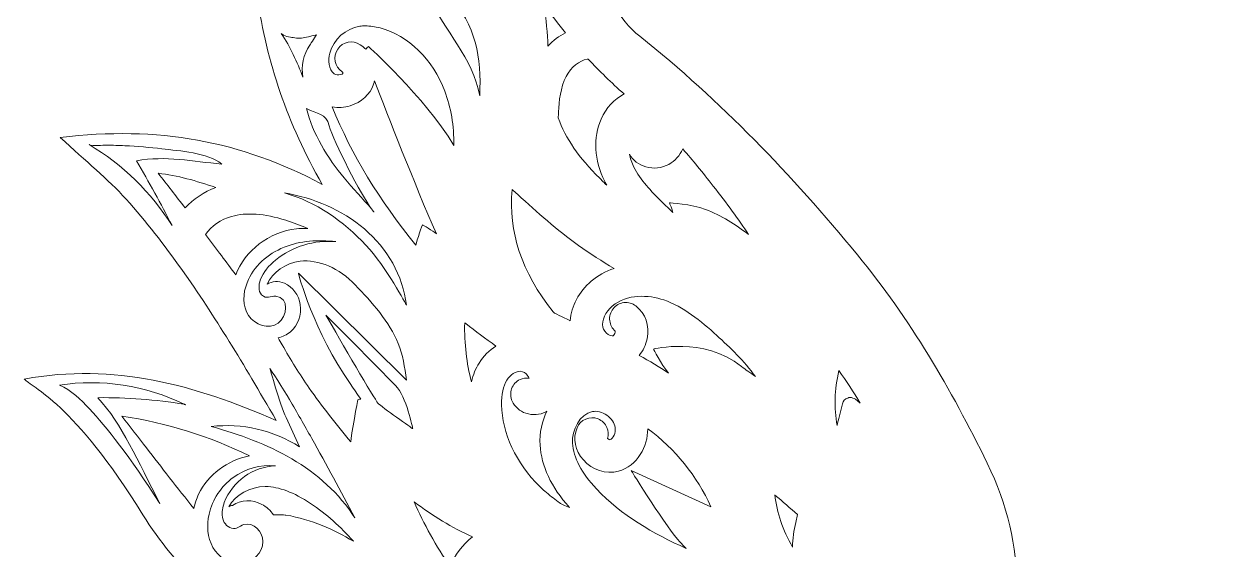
# Model space of a CAD drawing. Header units: millimetres. Extents: x 987 to 1293, y -356 to 1062.
# Drawn here: x 987.1 to 1136.1, y 588.4 to 653.1 of the extents above; entities that cross this region are included whole.
import ezdxf

# ---------------------------------------------------------------- set-up
doc = ezdxf.new("R2010")
doc.units = ezdxf.units.MM
doc.header["$MEASUREMENT"] = 0
doc.layers.add('Layer 4', color=7, linetype='Continuous')

msp = doc.modelspace()

# ---------------------------------------------------------------- linework, layer by layer
at = {"layer": 'Layer 4', "lineweight": 0}
for points, knots in [([(1023.97, 546.08), (1027.06, 544.38), (1030.31, 542.99), (1034.47, 540.98), (1029.22, 539.49), (1024.64, 538.72), (1020.03, 538.36), (1015.08, 537.97), (1010.07, 537.55), (1005.14, 537.91), (1000.44, 538.25), (995.81, 539.56), (991.14, 540.45), (992.8, 534.71), (1003.7, 523.81), (1012.31, 519.25), (1018.81, 515.82), (1023.2, 514.94), (1042.97, 513.18), (1037, 508.92), (1031.68, 504.78), (1025.46, 501.84), (1019.22, 498.89), (1012.72, 498.09), (1005.26, 499.12), (1007.97, 493.41), (1011.52, 489.89), (1016.14, 487.38), (1022.41, 483.98), (1029.15, 482.44), (1036.17, 483.69), (1042.59, 484.84), (1048.89, 486.71), (1055.02, 488.21), (1054.31, 481.01), (1053.75, 473.23), (1052.73, 465.51), (1051.81, 458.51), (1049.08, 452.23), (1043.81, 447.26), (1043.02, 446.51), (1042.41, 445.57), (1041.6, 444.57), (1052.38, 444), (1069.65, 458.67), (1076.96, 474.54), (1081.12, 470.34), (1085.37, 466.39), (1091.99, 464.65), (1090.27, 473.07), (1089.15, 482.82), (1094.13, 490.62), (1094.4, 489.45), (1095.68, 487.52), (1096.7, 486.78), (1099.2, 489.84), (1101.59, 492.75), (1103.98, 495.66), (1103.67, 490.47), (1104.35, 486.14), (1107.32, 482.09), (1113.28, 473.96), (1124.68, 472.7), (1133.31, 479.83), (1141.53, 486.62), (1139.88, 497.55), (1136.21, 504.03), (1132.99, 509.74), (1128.3, 514.06), (1123.26, 518.12), (1116.49, 523.58), (1110.38, 529.66), (1105.64, 537.08), (1101.57, 543.45), (1100.49, 550.17), (1102.34, 557.36), (1103.3, 561.09), (1104.51, 564.77), (1105.95, 568.34), (1110.1, 578.67), (1110.67, 588.8), (1105.61, 599.1), (1101.13, 608.21), (1096.13, 616.87), (1089.63, 624.76), (1081.52, 634.58), (1072.85, 643.7), (1062.86, 651.65), (1060.26, 653.72), (1058.53, 657.19), (1057.07, 660.33), (1053.9, 667.15), (1051.58, 674.39), (1048.15, 681.06), (1042.49, 692.1), (1023.23, 707.96), (1022.46, 708.07), (1022.66, 707.11), (1025.43, 696.39), (1025.39, 691.85), (1025.33, 683.81), (1026.89, 676.24), (1029.95, 668.3), (1020, 675.45), (1006.86, 675.85), (1006.61, 675.51), (1007.48, 674.27), (1008.33, 673.01), (1009.23, 671.79), (1012.59, 667.18), (1014.98, 662.22), (1015.8, 656.47), (1016.95, 648.48), (1019.48, 640.89), (1023.79, 633.41), (1013.77, 638.79), (1003.58, 640.66), (991.55, 639.19), (994.75, 636.23), (997.39, 634.09), (999.65, 631.61), (1002.12, 628.89), (1004.34, 625.92), (1006.5, 622.93), (1008.57, 620.07), (1010.46, 617.07), (1012.34, 614.08), (1014.21, 611.08), (1015.96, 608.02), (1018.13, 604.36), (1007.93, 608.77), (998.26, 611.47), (987.11, 609.46), (988.04, 608.43), (993.18, 606.57), (1001.72, 592.73), (1003.74, 589.46), (1006.3, 586.52), (1008.86, 583.65), (1011.3, 580.91), (1014.07, 578.46), (1017.4, 575.2), (1007.46, 576.94), (988.31, 577.49), (988.31, 577.49), (988.31, 577.49), (999.15, 566.28), (1003.31, 561.63), (1009.19, 555.04), (1016.36, 550.28), (1023.97, 546.08)], [0, 0, 0, 0, 1, 1, 1, 2, 2, 2, 3, 3, 3, 4, 4, 4, 5, 5, 5, 6, 6, 6, 7, 7, 7, 8, 8, 8, 9, 9, 9, 10, 10, 10, 11, 11, 11, 12, 12, 12, 13, 13, 13, 14, 14, 14, 15, 15, 15, 16, 16, 16, 17, 17, 17, 18, 18, 18, 19, 19, 19, 20, 20, 20, 21, 21, 21, 22, 22, 22, 23, 23, 23, 24, 24, 24, 25, 25, 25, 26, 26, 26, 27, 27, 27, 28, 28, 28, 29, 29, 29, 30, 30, 30, 31, 31, 31, 32, 32, 32, 33, 33, 33, 34, 34, 34, 35, 35, 35, 36, 36, 36, 37, 37, 37, 38, 38, 38, 39, 39, 39, 40, 40, 40, 41, 41, 41, 42, 42, 42, 43, 43, 43, 44, 44, 44, 45, 45, 45, 46, 46, 46, 47, 47, 47, 48, 48, 48, 49, 49, 49, 50, 50, 50, 50]), ([(1035, 661.98), (1035.82, 659.83), (1037.74, 658.35), (1039.31, 656.68), (1042.75, 653), (1043.37, 649.14), (1043.16, 644.34), (1042.33, 648.96), (1038.83, 652.35), (1036.89, 656.48), (1036.06, 658.23), (1035.53, 660.11), (1035, 661.98)], [0, 0, 0, 0, 1, 1, 1, 2, 2, 2, 3, 3, 3, 4, 4, 4, 4]), ([(1053.7, 652.09), (1052.91, 651.69), (1052.19, 651.13), (1051.56, 650.44), (1051.47, 652.01), (1051.35, 653.69), (1051.1, 655.53), (1051.98, 654.29), (1052.83, 653.17), (1053.7, 652.09)], [0, 0, 0, 0, 1, 1, 1, 2, 2, 2, 3, 3, 3, 3]), ([(1038.87, 644.89), (1039.61, 642.9), (1039.99, 640.66), (1039.99, 638.21), (1036.26, 644.32), (1029.47, 650.4), (1029.47, 650.4), (1029.47, 650.4), (1029.21, 650.19), (1029.13, 650.05), (1028.93, 650.26), (1028.7, 650.45), (1028.45, 650.62), (1027.54, 651.23), (1026.29, 650.98), (1025.68, 650.07), (1025.07, 649.15), (1025.31, 647.9), (1026.23, 647.29), (1026.28, 647.26), (1026.33, 647.12), (1026.31, 647.06), (1026.3, 647.04), (1026.22, 646.98), (1026.08, 646.94), (1025.76, 646.84), (1025.4, 646.92), (1025.24, 647.04), (1024.56, 647.57), (1024.49, 648.73), (1024.71, 649.57), (1025.15, 651.28), (1026.67, 652.64), (1028.41, 652.89), (1028.63, 652.92), (1028.86, 652.93), (1029.1, 652.93), (1029.66, 652.93), (1030.26, 652.85), (1030.9, 652.68), (1034.36, 651.78), (1037.41, 648.79), (1038.87, 644.89)], [0, 0, 0, 0, 1, 1, 1, 2, 2, 2, 3, 3, 3, 4, 4, 4, 5, 5, 5, 6, 6, 6, 7, 7, 7, 8, 8, 8, 9, 9, 9, 10, 10, 10, 11, 11, 11, 12, 12, 12, 13, 13, 13, 14, 14, 14, 14]), ([(1018.73, 652.01), (1018.95, 651.69), (1019.85, 651.54), (1020.21, 651.49), (1020.75, 651.4), (1021.3, 651.41), (1021.83, 651.53), (1021.99, 651.56), (1023.07, 651.83), (1023.07, 651.83), (1023.07, 651.83), (1022.39, 650.77), (1022.25, 650.57), (1021.46, 649.43), (1021.15, 647.97), (1021.41, 646.61), (1020.67, 648.48), (1019.88, 650.36), (1018.73, 652.01)], [0, 0, 0, 0, 1, 1, 1, 2, 2, 2, 3, 3, 3, 4, 4, 4, 5, 5, 5, 6, 6, 6, 6]), ([(1060.92, 644.55), (1059.71, 643.93), (1058.7, 642.83), (1058.1, 641.47), (1057.09, 639.19), (1057.26, 636.39), (1058.54, 633.79), (1058.62, 633.63), (1058.71, 633.47), (1058.79, 633.31), (1058.65, 633.46), (1058.5, 633.6), (1058.34, 633.75), (1058.34, 633.75), (1057.92, 634.18), (1057.92, 634.18), (1055.34, 636.72), (1053.72, 639.08), (1052.82, 641.61), (1052.83, 641.84), (1052.84, 642.08), (1052.85, 642.34), (1052.92, 643.66), (1053.09, 645.35), (1053.8, 646.72), (1054.4, 647.86), (1055.42, 648.69), (1056.4, 648.83), (1056.43, 648.83), (1056.47, 648.84), (1056.51, 648.85), (1057.89, 647.36), (1059.35, 645.94), (1060.92, 644.55)], [0, 0, 0, 0, 1, 1, 1, 2, 2, 2, 3, 3, 3, 4, 4, 4, 5, 5, 5, 6, 6, 6, 7, 7, 7, 8, 8, 8, 9, 9, 9, 10, 10, 10, 11, 11, 11, 11]), ([(1025.01, 642.95), (1025.74, 642.84), (1026.49, 642.89), (1027.21, 643.1), (1028.61, 643.51), (1029.66, 644.49), (1030.1, 645.77), (1030.14, 645.9), (1030.18, 646.04), (1030.21, 646.17), (1031.89, 641.79), (1035.11, 633.53), (1037.83, 627.35), (1037.43, 627.68), (1036.12, 628.45), (1036.12, 628.45), (1036.12, 628.45), (1035.42, 626.6), (1035.3, 625.94), (1030.79, 631.48), (1027.4, 637.08), (1025.01, 642.95)], [0, 0, 0, 0, 1, 1, 1, 2, 2, 2, 3, 3, 3, 4, 4, 4, 5, 5, 5, 6, 6, 6, 7, 7, 7, 7]), ([(1021.85, 642.77), (1023.16, 642.03), (1024.24, 642.23), (1024.65, 640.64), (1025.13, 638.74), (1028.68, 631.96), (1029.83, 630.41), (1030.25, 629.9), (1030.22, 629.88), (1029.83, 630.41), (1028.75, 631.71), (1027.55, 632.91), (1026.47, 634.21), (1024.48, 636.63), (1022.57, 639.69), (1021.85, 642.77)], [0, 0, 0, 0, 1, 1, 1, 2, 2, 2, 3, 3, 3, 4, 4, 4, 5, 5, 5, 5]), ([(1011.41, 635.93), (1007.86, 636.22), (1004.51, 637), (1000.93, 636.32), (1002.44, 633.69), (1003.95, 631.05), (1005.3, 628.34), (1002.76, 632.42), (999.23, 635.88), (995.09, 638.33), (995.51, 638.08), (996.79, 638.28), (997.29, 638.27), (998.02, 638.24), (998.76, 638.21), (999.49, 638.18), (1001.02, 638.1), (1002.54, 637.99), (1004.06, 637.8), (1006.18, 637.54), (1009.72, 637.35), (1011.41, 635.93)], [0, 0, 0, 0, 1, 1, 1, 2, 2, 2, 3, 3, 3, 4, 4, 4, 5, 5, 5, 6, 6, 6, 7, 7, 7, 7]), ([(1076.24, 627.26), (1074.64, 628.45), (1072.89, 629.6), (1070.95, 630.35), (1069.21, 631.01), (1066.5, 631.14), (1066.5, 631.14), (1066.5, 631.14), (1066.88, 630.24), (1066.93, 629.98), (1066.48, 630.41), (1066.02, 630.84), (1065.57, 631.28), (1064.27, 632.56), (1062.93, 633.95), (1062.13, 635.56), (1061.87, 636.09), (1061.68, 636.63), (1061.57, 637.15), (1062, 636.39), (1062.72, 635.83), (1063.6, 635.58), (1064.55, 635.3), (1065.58, 635.42), (1066.43, 635.89), (1067.18, 636.31), (1067.78, 636.98), (1068.15, 637.78), (1069.36, 636.41), (1070.56, 634.93), (1071.9, 633.21), (1073.57, 631.09), (1075.03, 629.06), (1076.24, 627.26)], [0, 0, 0, 0, 1, 1, 1, 2, 2, 2, 3, 3, 3, 4, 4, 4, 5, 5, 5, 6, 6, 6, 7, 7, 7, 8, 8, 8, 9, 9, 9, 10, 10, 10, 11, 11, 11, 11]), ([(1005.22, 632.71), (1004.68, 633.4), (1004.15, 634.1), (1003.61, 634.79), (1005.94, 634.52), (1008.28, 633.85), (1010.68, 633.05), (1009.23, 632.5), (1007.92, 631.62), (1006.91, 630.52), (1006.34, 631.25), (1005.78, 631.98), (1005.22, 632.71)], [0, 0, 0, 0, 1, 1, 1, 2, 2, 2, 3, 3, 3, 4, 4, 4, 4]), ([(1028.98, 627.93), (1031.75, 625.55), (1033.74, 622.19), (1034.14, 618.56), (1034.14, 618.56), (1031.63, 623.29), (1029.16, 625.94), (1026.4, 628.89), (1023.02, 631.3), (1019.12, 632.37), (1022.71, 631.75), (1026.21, 630.31), (1028.98, 627.93)], [0, 0, 0, 0, 1, 1, 1, 2, 2, 2, 3, 3, 3, 4, 4, 4, 4]), ([(1055.31, 625.9), (1056.75, 624.87), (1058.25, 623.93), (1059.69, 623.07), (1058.65, 622.71), (1057.7, 622.18), (1056.89, 621.5), (1055.37, 620.22), (1054.44, 618.42), (1054.3, 616.63), (1054.28, 616.64), (1054.27, 616.64), (1054.25, 616.65), (1054.25, 616.65), (1053.22, 617.14), (1053.22, 617.14), (1052.9, 617.29), (1052.31, 617.57), (1052.18, 617.72), (1048.31, 622.65), (1046.66, 627.6), (1047.15, 632.79), (1047.37, 632.59), (1047.59, 632.4), (1047.8, 632.2), (1050.3, 629.94), (1052.66, 627.8), (1055.31, 625.9)], [0, 0, 0, 0, 1, 1, 1, 2, 2, 2, 3, 3, 3, 4, 4, 4, 5, 5, 5, 6, 6, 6, 7, 7, 7, 8, 8, 8, 9, 9, 9, 9]), ([(1019.3, 629.01), (1020.21, 628.72), (1021.11, 628.38), (1021.99, 628), (1021.89, 628), (1021.78, 628), (1021.68, 628), (1021.33, 628), (1020.98, 627.98), (1020.63, 627.95), (1017.22, 627.59), (1014.26, 625.23), (1013.14, 622.28), (1012.02, 623.81), (1010.79, 625.44), (1009.4, 627.26), (1010.1, 628.28), (1011.31, 629.12), (1012.63, 629.48), (1014.46, 629.99), (1016.65, 629.83), (1019.3, 629.01)], [0, 0, 0, 0, 1, 1, 1, 2, 2, 2, 3, 3, 3, 4, 4, 4, 5, 5, 5, 6, 6, 6, 7, 7, 7, 7]), ([(1014.53, 621.32), (1015.32, 623.33), (1017.07, 624.87), (1019.08, 625.68), (1021.08, 626.5), (1023.31, 626.63), (1025.45, 626.37), (1022.82, 626.61), (1020.09, 625.78), (1018.04, 624.1), (1017.24, 623.44), (1016.52, 622.63), (1016.16, 621.65), (1015.96, 621.1), (1015.88, 620.29), (1016.32, 619.83), (1016.92, 619.2), (1017.42, 619.74), (1018.07, 619.67), (1019.79, 619.49), (1019.48, 617.12), (1018.36, 616.34), (1017.21, 615.54), (1015.47, 616.1), (1014.71, 617.28), (1013.95, 618.45), (1014.02, 620.01), (1014.53, 621.32)], [0, 0, 0, 0, 1, 1, 1, 2, 2, 2, 3, 3, 3, 4, 4, 4, 5, 5, 5, 6, 6, 6, 7, 7, 7, 8, 8, 8, 9, 9, 9, 9]), ([(1021.07, 618.62), (1020.9, 619.81), (1020.17, 620.79), (1019.12, 621.25), (1018.39, 621.56), (1017.6, 621.5), (1016.99, 621.13), (1017.66, 622.58), (1019.29, 623.78), (1021.05, 623.97), (1023.33, 624.21), (1025.87, 623.12), (1027.84, 621.04), (1029.86, 618.93), (1032.1, 616.46), (1033.13, 613.83), (1033.68, 612.45), (1033.94, 610.93), (1034.13, 609.32), (1034.13, 609.32), (1020.84, 622.5), (1020.84, 622.5), (1020.84, 622.5), (1022.72, 615.25), (1027.29, 608.78), (1027.7, 608.21), (1028.1, 607.6), (1028.52, 606.98), (1028.39, 606.98), (1028.15, 606.89), (1028.15, 606.89), (1028.15, 606.89), (1027.34, 602.48), (1027.28, 601.71), (1025.54, 603.86), (1023.75, 606.08), (1022.17, 608.35), (1020.99, 610.04), (1019.9, 611.88), (1018.85, 613.66), (1018.85, 613.66), (1018.85, 613.66), (1018.85, 613.66), (1018.68, 613.94), (1018.51, 614.23), (1018.34, 614.51), (1018.91, 614.65), (1019.43, 614.91), (1019.86, 615.28), (1020.8, 616.07), (1021.26, 617.35), (1021.07, 618.62)], [0, 0, 0, 0, 1, 1, 1, 2, 2, 2, 3, 3, 3, 4, 4, 4, 5, 5, 5, 6, 6, 6, 7, 7, 7, 8, 8, 8, 9, 9, 9, 10, 10, 10, 11, 11, 11, 12, 12, 12, 13, 13, 13, 14, 14, 14, 15, 15, 15, 16, 16, 16, 17, 17, 17, 17]), ([(1076.16, 610.42), (1075.9, 610.61), (1075.64, 610.8), (1075.38, 611.01), (1070.58, 614.75), (1064.54, 613.14), (1064.54, 613.14), (1064.54, 613.14), (1065.45, 611.32), (1066.4, 610.19), (1065.27, 610.93), (1064.07, 611.65), (1062.79, 612.37), (1063.26, 612.95), (1063.59, 613.65), (1063.75, 614.42), (1064.07, 616.02), (1063.56, 617.52), (1062.38, 618.45), (1061.96, 618.78), (1061.43, 618.92), (1060.9, 618.86), (1060.37, 618.8), (1059.9, 618.53), (1059.57, 618.11), (1059.24, 617.69), (1059.09, 617.17), (1059.16, 616.64), (1059.22, 616.13), (1059.46, 615.68), (1059.84, 615.36), (1059.84, 615.32), (1059.84, 615.26), (1059.83, 615.21), (1059.78, 614.97), (1059.63, 614.82), (1059.58, 614.79), (1059.42, 614.75), (1059.2, 614.8), (1058.98, 614.94), (1058.65, 615.14), (1058.38, 615.51), (1058.31, 615.84), (1058.15, 616.67), (1058.61, 617.72), (1059.47, 618.44), (1061.28, 619.97), (1063.93, 619.83), (1065.8, 619.19), (1068.21, 618.37), (1070.37, 616.61), (1072.33, 614.83), (1073.97, 613.35), (1075.69, 611.66), (1077.08, 609.76), (1076.78, 609.98), (1076.47, 610.2), (1076.16, 610.42)], [0, 0, 0, 0, 1, 1, 1, 2, 2, 2, 3, 3, 3, 4, 4, 4, 5, 5, 5, 6, 6, 6, 7, 7, 7, 8, 8, 8, 9, 9, 9, 10, 10, 10, 11, 11, 11, 12, 12, 12, 13, 13, 13, 14, 14, 14, 15, 15, 15, 16, 16, 16, 17, 17, 17, 18, 18, 18, 19, 19, 19, 19]), ([(1034.91, 603.35), (1034.91, 603.35), (1031.07, 606.03), (1030.64, 606.49), (1030.22, 606.95), (1025.99, 614.23), (1024.23, 617.34), (1027.09, 614.45), (1029.95, 611.55), (1032.81, 608.66), (1034.13, 607.33), (1034.91, 603.35), (1034.91, 603.35)], [0, 0, 0, 0, 1, 1, 1, 2, 2, 2, 3, 3, 3, 4, 4, 4, 4]), ([(1042.14, 609.13), (1041.54, 611.4), (1041.26, 613.8), (1041.31, 616.37), (1041.35, 616.34), (1041.39, 616.31), (1041.43, 616.28), (1042.64, 615.36), (1043.88, 614.41), (1045.15, 613.52), (1044.33, 613), (1043.62, 612.29), (1043.09, 611.43), (1042.67, 610.75), (1042.35, 609.98), (1042.14, 609.13)], [0, 0, 0, 0, 1, 1, 1, 2, 2, 2, 3, 3, 3, 4, 4, 4, 5, 5, 5, 5]), ([(1017.35, 610.74), (1017.35, 610.74), (1019.09, 608.08), (1019.75, 606.94), (1020.68, 605.35), (1021.59, 603.75), (1022.49, 602.15), (1024.3, 598.91), (1026.07, 595.65), (1027.79, 592.36), (1025.89, 595.39), (1023.12, 597.82), (1020.04, 599.63), (1016.96, 601.45), (1013.56, 602.67), (1010.11, 603.61), (1013.89, 604.06), (1017.81, 603.15), (1021, 601.09), (1020.44, 602.3), (1019.88, 603.51), (1019.33, 604.72), (1018.54, 606.43), (1017.35, 610.74), (1017.35, 610.74)], [0, 0, 0, 0, 1, 1, 1, 2, 2, 2, 3, 3, 3, 4, 4, 4, 5, 5, 5, 6, 6, 6, 7, 7, 7, 8, 8, 8, 8]), ([(1006.97, 606.33), (1006.97, 606.33), (1006.9, 606.3), (1006.9, 606.3), (1006.87, 606.32), (1006.83, 606.34), (1006.79, 606.36), (1003.28, 606.93), (999.73, 607.2), (996.17, 607.16), (999.17, 603.94), (1001.01, 599.39), (1003.8, 594.14), (1000.1, 599.95), (997.15, 603.59), (995.15, 605.77), (994.08, 606.94), (992.9, 608.09), (991.44, 608.71), (996.64, 609.51), (1002.07, 608.68), (1006.79, 606.36), (1006.85, 606.35), (1006.91, 606.34), (1006.97, 606.33)], [0, 0, 0, 0, 1, 1, 1, 2, 2, 2, 3, 3, 3, 4, 4, 4, 5, 5, 5, 6, 6, 6, 7, 7, 7, 8, 8, 8, 8]), ([(1045.84, 606.27), (1045.84, 606.27), (1045.84, 606.27), (1045.84, 606.27), (1045.82, 607.56), (1046.03, 608.59), (1046.49, 609.32), (1046.9, 609.99), (1047.63, 610.45), (1048.21, 610.41), (1048.5, 610.39), (1048.82, 610.18), (1049.04, 609.89), (1049.12, 609.78), (1049.18, 609.67), (1049.23, 609.56), (1048.86, 609.61), (1048.48, 609.56), (1048.12, 609.39), (1047.64, 609.17), (1047.27, 608.77), (1047.09, 608.26), (1046.91, 607.76), (1046.93, 607.22), (1047.16, 606.73), (1047.48, 606.03), (1048.08, 605.5), (1048.84, 605.24), (1049.64, 604.97), (1050.56, 605.04), (1051.3, 605.42), (1051.34, 605.44), (1051.39, 605.47), (1051.43, 605.49), (1050.83, 604.3), (1050.5, 602.89), (1050.59, 601.33), (1050.74, 598.75), (1051.95, 596.17), (1054.19, 593.64), (1053.65, 593.87), (1053.16, 594.08), (1052.82, 594.34), (1052.26, 594.75), (1051.71, 595.19), (1051.16, 595.64), (1050.95, 595.83), (1050.75, 596.02), (1050.55, 596.22), (1047.62, 599.12), (1045.91, 602.79), (1045.84, 606.27)], [0, 0, 0, 0, 1, 1, 1, 2, 2, 2, 3, 3, 3, 4, 4, 4, 5, 5, 5, 6, 6, 6, 7, 7, 7, 8, 8, 8, 9, 9, 9, 10, 10, 10, 11, 11, 11, 12, 12, 12, 13, 13, 13, 14, 14, 14, 15, 15, 15, 16, 16, 16, 17, 17, 17, 17]), ([(1089.99, 606.48), (1089.99, 606.48), (1089.38, 606.96), (1089.38, 606.96), (1089.2, 607.1), (1088.98, 607.18), (1088.76, 607.18), (1088.65, 607.18), (1088.54, 607.16), (1088.44, 607.12), (1088.11, 607.01), (1087.87, 606.75), (1087.79, 606.42), (1087.79, 606.42), (1087.42, 604.91), (1087.42, 604.91), (1087.32, 604.52), (1087.22, 604.13), (1087.13, 603.74), (1086.74, 605.88), (1086.81, 608.12), (1087.36, 610.5), (1088.25, 609.2), (1089.14, 607.86), (1089.99, 606.48)], [0, 0, 0, 0, 1, 1, 1, 2, 2, 2, 3, 3, 3, 4, 4, 4, 5, 5, 5, 6, 6, 6, 7, 7, 7, 8, 8, 8, 8]), ([(1007.99, 593.5), (1005.97, 596.05), (1003.97, 598.63), (1002.16, 600.97), (1001.16, 602.26), (1000.15, 603.57), (999.12, 604.9), (1004.69, 604.03), (1009.88, 602.42), (1014.83, 600.02), (1012.12, 599.45), (1009.73, 597.69), (1008.57, 595.27), (1008.57, 595.27), (1008.57, 595.27), (1008.57, 595.27), (1008.31, 594.72), (1008.11, 594.12), (1007.99, 593.5)], [0, 0, 0, 0, 1, 1, 1, 2, 2, 2, 3, 3, 3, 4, 4, 4, 5, 5, 5, 6, 6, 6, 6]), ([(1055.91, 599.49), (1057.02, 598.24), (1058.71, 597.7), (1060.22, 598.11), (1062.59, 598.75), (1063.84, 601.17), (1063.83, 603.33), (1067.19, 600.87), (1069.9, 597.52), (1071.61, 593.74), (1071.61, 593.74), (1061.79, 598.21), (1061.79, 598.21), (1061.79, 598.21), (1066.38, 590.81), (1067.78, 589.4), (1068.03, 589.14), (1068.29, 588.88), (1068.56, 588.61), (1064.55, 590.42), (1060.55, 592.69), (1057.52, 595.93), (1057.52, 595.93), (1057.52, 595.93), (1057.52, 595.93), (1055.67, 597.89), (1054.68, 599.79), (1054.58, 601.56), (1054.49, 603.19), (1055.45, 605.14), (1057.02, 605.45), (1057.59, 605.56), (1058.24, 605.4), (1058.8, 605), (1059.36, 604.61), (1059.73, 604.06), (1059.82, 603.49), (1059.92, 602.86), (1059.58, 602.08), (1059.17, 601.97), (1059.15, 601.97), (1059.01, 602.02), (1058.9, 602.14), (1059.03, 602.58), (1059.01, 603.05), (1058.82, 603.48), (1058.61, 603.97), (1058.23, 604.35), (1057.73, 604.55), (1056.71, 604.96), (1055.54, 604.47), (1055.13, 603.45), (1054.59, 602.12), (1054.88, 600.64), (1055.91, 599.49)], [0, 0, 0, 0, 1, 1, 1, 2, 2, 2, 3, 3, 3, 4, 4, 4, 5, 5, 5, 6, 6, 6, 7, 7, 7, 8, 8, 8, 9, 9, 9, 10, 10, 10, 11, 11, 11, 12, 12, 12, 13, 13, 13, 14, 14, 14, 15, 15, 15, 16, 16, 16, 17, 17, 17, 18, 18, 18, 18]), ([(1009.86, 592.82), (1010.26, 594.62), (1011.33, 596.25), (1012.82, 597.33), (1014.3, 598.42), (1016.18, 598.94), (1018.01, 598.78), (1015.28, 598.68), (1012.69, 596.82), (1011.73, 594.26), (1011.52, 593.68), (1011.38, 593.06), (1011.49, 592.45), (1011.6, 591.86), (1012, 591.26), (1012.61, 591.09), (1013.29, 590.9), (1013.55, 591.35), (1014.11, 591.53), (1015.31, 591.91), (1016.48, 590.67), (1016.48, 589.46), (1016.49, 588.05), (1015.19, 586.84), (1013.79, 586.74), (1012.39, 586.64), (1011.03, 587.51), (1010.33, 588.73), (1009.64, 589.95), (1009.55, 591.45), (1009.86, 592.82)], [0, 0, 0, 0, 1, 1, 1, 2, 2, 2, 3, 3, 3, 4, 4, 4, 5, 5, 5, 6, 6, 6, 7, 7, 7, 8, 8, 8, 9, 9, 9, 10, 10, 10, 10]), ([(1019.31, 592.71), (1019.21, 592.72), (1019.18, 592.73), (1017.79, 592.72), (1017.4, 593.29), (1016.92, 593.73), (1016.36, 594.03), (1015.19, 594.66), (1013.78, 594.6), (1012.74, 593.9), (1012.58, 593.86), (1012.43, 593.81), (1012.28, 593.74), (1013.1, 595.21), (1014.91, 596.22), (1016.77, 596.22), (1016.77, 596.22), (1016.84, 596.22), (1016.84, 596.22), (1018.46, 596.2), (1020.26, 595.51), (1022.35, 594.13), (1024.3, 592.83), (1026.07, 591.26), (1027.61, 589.48), (1025.2, 590.96), (1022.5, 592.15), (1019.31, 592.71)], [0, 0, 0, 0, 1, 1, 1, 2, 2, 2, 3, 3, 3, 4, 4, 4, 5, 5, 5, 6, 6, 6, 7, 7, 7, 8, 8, 8, 9, 9, 9, 9]), ([(1082.05, 591.81), (1081.82, 590.82), (1081.68, 589.81), (1081.65, 588.76), (1080.45, 590.87), (1079.74, 592.96), (1079.47, 595.19), (1079.47, 595.19), (1079.49, 595.18), (1079.49, 595.18), (1080.43, 594.36), (1081.36, 593.56), (1082.28, 592.76), (1082.28, 592.76), (1082.05, 591.81), (1082.05, 591.81)], [0, 0, 0, 0, 1, 1, 1, 2, 2, 2, 3, 3, 3, 4, 4, 4, 5, 5, 5, 5]), ([(1042.29, 590.01), (1041.01, 589.07), (1040.04, 587.77), (1039.54, 586.36), (1037.82, 588.84), (1036.26, 591.64), (1035.08, 594.35), (1037.36, 592.61), (1039.72, 591.19), (1042.29, 590.01)], [0, 0, 0, 0, 1, 1, 1, 2, 2, 2, 3, 3, 3, 3])]:
    msp.add_open_spline(points, degree=3, knots=knots, dxfattribs=at)

doc.saveas('drawing.dxf')
